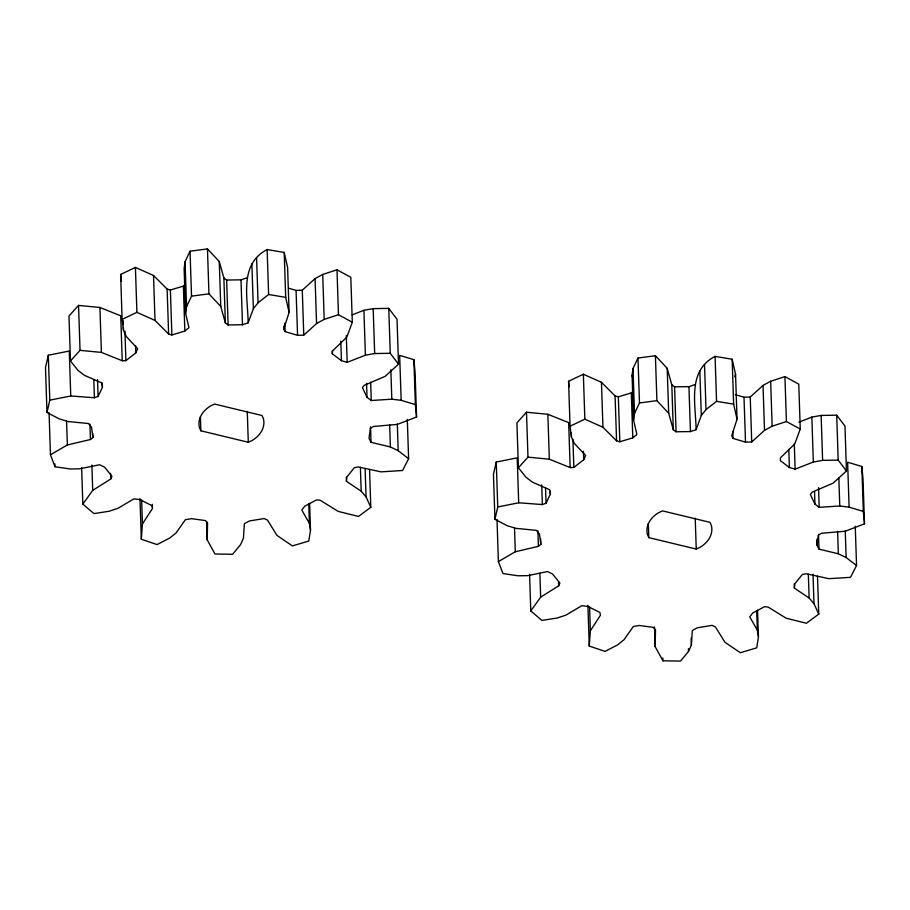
<?xml version="1.0" encoding="UTF-8"?>
<svg xmlns="http://www.w3.org/2000/svg" width="910" height="910" viewBox="0 0 910 910"><rect width="100%" height="100%" fill="white"/><g stroke="black" fill="none" stroke-linecap="round" stroke-linejoin="round"><path stroke-width="1.36" d="M309.616 503.401L310.503 530.075L308.774 541.04L292.372 545.909L276.981 535.421L267.494 520.122L264.15 518.541L249.386 520.975L244.38 523.671L243.425 538.231L240.547 544.68L232.607 554.281L214.976 553.997L207.207 539.857L207.56 523L205.467 520.577L191.441 518.654L185.367 519.712L176.119 532.873L169.795 538.003L157.089 544.578L141.323 539.255L139.969 498.532M757.564 610.212L758.439 636.886L756.722 647.852L740.319 652.72L724.917 642.232L715.431 626.933L712.098 625.352L697.322 627.786L692.328 630.482L691.372 645.042L688.483 651.492L680.543 661.092L662.924 660.808L655.143 646.669L655.507 629.822L653.414 627.388L639.377 625.466L633.314 626.524L624.067 639.696L617.742 644.815L605.036 651.389L589.259 646.066L587.917 605.343M141.323 539.255L142.438 523.967L141.641 500.102M589.259 646.066L590.374 630.778L589.589 606.913M310.503 530.075L309.4 523.421L301.801 510.01L304.827 506.131L316.635 499.863L320.252 500.284L338.224 511.409L358.483 516.436L370.802 507.302L366.059 496.905L361.19 491.207L346.426 481.299L346.972 476.908L354.354 467.683L358.301 466.944L380.96 471.858L402.561 470.515L408.613 458.708L398.193 450.7L390.401 446.969L371.041 442.305L369.005 438.188L370.404 428.246L373.635 426.449L397.363 424.39L416.552 417.007L415.37 404.586L401.162 400.332L391.823 399.183L371.257 400.502L367.014 397.363L362.442 387.637L364.193 385.328L385.089 376.387L398.512 364.171L390.242 353.296L374.67 353.546L365.399 355.207L347.188 362.339L341.455 360.724L332.286 353.751L332.616 350.885L346.835 337.121L352.307 322.242L350.816 277.311L336.984 269.804L322.709 274.456L315.076 278.596L302.279 290.222L296.068 290.392L288.595 288.163M758.439 636.886L757.347 630.232L749.738 616.832L752.775 612.942L764.571 606.674L768.199 607.095L786.172 618.22L806.431 623.248L818.75 614.113L813.995 603.717L809.138 598.018L794.373 588.11L794.919 583.719L802.302 574.506L806.249 573.766L828.896 578.669L850.497 577.338L856.549 565.531L855.252 526.219M352.307 322.242L338.474 314.735L324.199 319.387L316.566 323.528L303.769 335.153L297.559 335.324L285.103 331.604L283.784 328.92L289.096 312.403L285.695 297.365L268.621 294.499L258.065 302.757L253.367 308.683L248.146 322.845L242.492 324.768L228.126 324.961L225.362 322.902L223.871 277.982L219.264 261.523L207.457 248.908L190.042 251.217L185.06 261.727L184.127 268.427L185.617 313.358L188.962 327.668L184.844 331.035L171.876 334.96L168.623 334.027L155.007 320.422L136.909 312.346L122.111 319.387L123.487 330.319L126.433 336.666L137.672 348.678L135.772 352.898L125.898 360.656L122.213 360.758L101.408 352.409L80.034 350.339L70.468 360.963L78.055 370.45L84.437 375.318L101.749 382.928L102.443 387.285L98.098 396.487L94.401 397.738L70.752 395.975L49.8 400.161L46.99 412.514L59.4 418.941L68.091 421.546L88.441 423.525L91.557 427.279L92.888 437.528L90.454 439.519L67.363 444.956L50.459 454.784L55.009 466.75L70.184 468.98L79.693 468.832L99.611 464.748L104.65 467.239L111.941 476.248L110.736 479.013L92.718 490.353L82.844 504.117L93.98 513.593L109.257 511.215L117.947 508.315L133.929 498.862L140.026 499.647L151.97 505.676L152.459 508.519L142.438 523.967M185.617 313.358L186.55 306.659L185.06 261.727M590.374 630.778L600.407 615.331L599.917 612.487L587.962 606.458L581.877 605.673L565.884 615.137L557.204 618.027L541.916 620.404L530.78 610.928L540.654 597.165L558.683 585.824L559.889 583.06L552.597 574.051L547.558 571.56L527.641 575.643L518.12 575.791L502.946 573.562L498.396 561.595L515.299 551.767L538.401 546.33L540.836 544.339L539.493 534.09L536.388 530.348L516.027 528.369L507.348 525.764L494.938 519.326L497.747 506.972L518.689 502.786L542.349 504.549L546.045 503.298L550.379 494.096L549.697 489.751L532.384 482.141L525.991 477.261L518.404 467.774L527.982 457.15L549.344 459.22L570.16 467.569L573.846 467.467L583.719 459.709L585.619 455.489L574.369 443.477L571.423 437.13L570.058 426.198L584.846 419.157L602.943 427.234L616.57 440.838L619.824 441.771L632.791 437.846L636.909 434.479L633.565 420.17L632.075 375.25L633.007 368.539L637.99 358.039L655.405 355.719L667.201 368.334L671.808 384.793L673.298 429.725L676.073 431.772L690.428 431.579L696.093 429.668L701.303 415.495L706.012 409.568L716.568 401.31L733.642 404.176L737.043 419.214L731.731 435.731L733.051 438.415L745.495 442.135L751.717 441.964L764.514 430.339L772.146 426.198L786.411 421.546L800.254 429.054L794.771 443.932L780.564 457.696L780.234 460.562L789.391 467.535L795.124 469.15L813.335 462.03L822.617 460.369L838.19 460.119L846.459 470.982L833.025 483.199L812.13 492.139L810.378 494.46L814.951 504.174L819.205 507.314L839.771 505.994L849.11 507.143L863.317 511.409L864.5 523.819L845.31 531.212L821.571 533.26L818.352 535.057L816.941 544.999L818.989 549.117L838.349 553.792L846.141 557.523L856.549 565.531M633.565 420.17L634.497 413.47L633.007 368.539M70.752 395.975L69.262 351.044L48.31 355.23L45.5 367.583L46.99 412.514M518.689 502.786L517.198 457.855L496.257 462.041L493.447 474.394L494.938 519.326M734.734 376.831L735.553 374.283L732.152 359.245L715.078 356.379C686.936 371.041 695.797 403.665 696.093 429.668M248.146 322.845C247.861 296.853 239 264.23 267.13 249.567L284.204 252.434L287.606 267.472L289.096 312.403M186.55 306.659L191.532 296.148L190.042 251.217M634.497 413.47L639.48 402.959L637.99 358.039M122.213 360.758L120.723 315.827L99.918 307.478L78.544 305.407L68.967 316.032L70.468 360.963M570.16 467.569L568.67 422.638L547.854 414.3L526.492 412.219L516.914 422.854L518.404 467.774M735.291 394.61L744.005 397.204L750.227 397.033L763.024 385.408L770.656 381.267L784.92 376.615L798.764 384.122L800.254 429.054M122.111 319.387L120.621 274.456L135.408 267.415L153.517 275.491L167.133 289.096L170.386 290.028L183.354 286.104L185.412 284.421M570.058 426.198L568.568 381.267L583.356 374.226L601.453 382.314L615.08 395.907L618.334 396.851L631.301 392.915L633.36 391.232M248.293 442.249L252.286 440.394A32.476 22.932 -1.9 0 0 263.422 418.668L262 415.506L214.578 404.063L210.585 405.928A32.476 22.932 -1.9 0 0 199.449 427.654L200.86 430.805L248.293 442.249L247.27 411.365M696.241 549.071L700.222 547.206A32.476 22.932 -1.9 0 0 711.358 525.479L709.948 522.329L662.514 510.885L658.533 512.74A32.476 22.932 -1.9 0 0 647.397 534.466L648.807 537.628L696.241 549.071L695.217 518.177M352.193 314.86L363.909 310.287L373.18 308.626L388.752 308.376L397.022 319.251L398.512 364.171M798.843 422.183L811.845 417.099L821.127 415.438L836.699 415.188L844.969 426.062L846.459 470.982M223.871 277.982L226.636 280.03L240.991 279.836L246.655 277.925M671.808 384.793L674.583 386.841L688.938 386.659L694.603 384.737M191.532 296.148L208.947 293.839L220.755 306.454L225.362 322.902M639.48 402.959L656.895 400.65L668.691 413.265L673.298 429.725M864.5 523.819L863.01 478.887L861.827 466.477L847.619 462.212L849.11 507.143M416.552 417.007L415.062 372.076L413.879 359.666L399.672 355.4L401.162 400.332M632.075 375.25L632.985 379.151M568.568 381.267L569.25 386.739M120.621 274.456L121.474 281.292M861.827 466.477L863.317 511.409M845.254 530.848L846.141 557.523M836.699 415.188L838.19 460.119M838.838 477.921L839.771 505.994M837.61 531.326L838.349 553.792M821.127 415.438L822.617 460.369M818.545 487.658L819.205 507.314M818.522 535.08L818.989 549.117M816.759 539.38L816.941 544.999M817.487 576.212L818.75 614.113M814.541 491.536L814.951 504.174M811.845 417.099L813.335 462.03M813.017 574.233L813.995 603.717M808.342 574.153L809.138 598.018M794.293 443.875L795.124 469.15M794.225 583.902L794.373 588.11M788.788 449.29L789.391 467.535M784.92 376.615L786.411 421.546M770.656 381.267L772.146 426.198M763.024 385.408L764.514 430.339M750.227 397.033L751.717 441.964M756.688 610.576L757.347 630.232M744.005 397.204L745.495 442.135M735.553 374.283L737.043 419.214M732.152 359.245L733.642 404.176M732.823 431.397L733.051 438.415M715.078 356.379L716.568 401.31M704.522 364.648L706.012 409.568M699.813 370.563L701.303 415.495M688.938 386.659L690.428 431.579M691.145 638.024L691.372 645.042M688.392 648.682L688.483 651.492M674.583 386.841L676.073 431.772M667.201 368.334L668.691 413.265M655.405 355.719L656.895 400.65M662.821 657.998L662.924 660.808M654.495 627.013L655.143 646.669M648.341 523.58L648.807 537.628M631.301 392.915L632.791 437.846M618.334 396.851L619.824 441.771M615.08 395.907L616.57 440.838M601.453 382.314L602.943 427.234M583.356 374.226L584.846 419.157M583.435 451.28L583.719 459.709M572.913 439.393L573.846 467.467M571.287 432.921L571.423 437.13M558.535 581.615L558.683 585.824M547.854 414.3L549.344 459.22M550.288 491.298L550.379 494.096M545.534 487.851L546.045 503.298M541.7 484.893L542.349 504.549M540.654 538.731L540.836 544.339M539.869 573.289L540.654 597.165M537.89 530.894L538.401 546.33M526.492 412.219L527.982 457.15M529.574 574.426L530.78 610.928M514.514 527.902L515.299 551.767M496.257 462.041L497.747 506.972M497.008 519.473L498.396 561.595M413.879 359.666L415.37 404.586M407.305 419.396L408.613 458.708M397.317 424.026L398.193 450.7M390.845 369.699L391.823 399.183M388.752 308.376L390.242 353.296M389.662 424.515L390.401 446.969M373.18 308.626L374.67 353.546M370.654 382.245L371.257 400.502M370.529 426.858L371.041 442.305M369.551 469.389L370.802 507.302M366.548 383.315L367.014 397.363M363.909 310.287L365.399 355.207M365.126 468.821L366.059 496.905M360.394 467.342L361.19 491.207M346.3 335.665L347.188 362.339M346.289 477.079L346.426 481.299M340.795 341.068L341.455 360.724M336.984 269.804L338.474 314.735M332.196 350.941L332.286 353.751M322.709 274.456L324.199 319.387M315.076 278.596L316.566 323.528M302.279 290.222L303.769 335.153M308.752 503.765L309.4 523.421M296.068 290.392L297.559 335.324M284.204 252.434L285.695 297.365M284.83 323.186L285.103 331.604M283.692 326.11L283.784 328.92M267.13 249.567L268.621 294.499M256.575 257.826L258.065 302.757M251.865 263.752L253.367 308.683M240.991 279.836L242.492 324.768M226.636 280.03L228.126 324.961M219.264 261.523L220.755 306.454M207.457 248.908L208.947 293.839M206.593 521.601L207.207 539.857M200.405 416.769L200.86 430.805M183.354 286.104L184.844 331.035M170.386 290.028L171.876 334.96M167.133 289.096L168.623 334.027M153.517 275.491L155.007 320.422M152.323 504.299L152.414 507.109M135.408 267.415L136.909 312.346M135.544 345.88L135.772 352.898M124.92 331.172L125.898 360.656M123.157 320.491L123.294 324.699M123.385 327.509L123.487 330.319M110.554 473.393L110.736 479.013M99.918 307.478L101.408 352.409M102.295 383.076L102.443 387.285M97.541 379.641L98.098 396.487M93.798 379.481L94.401 397.738M92.752 433.319L92.888 437.528M91.876 465.078L92.718 490.353M89.942 424.083L90.454 439.519M78.544 305.407L80.034 350.339M81.627 467.603L82.844 504.117M66.567 421.091L67.363 444.956M54.919 463.941L55.009 466.75M48.31 355.23L49.8 400.161M49.06 412.662L50.459 454.784"/></g></svg>
